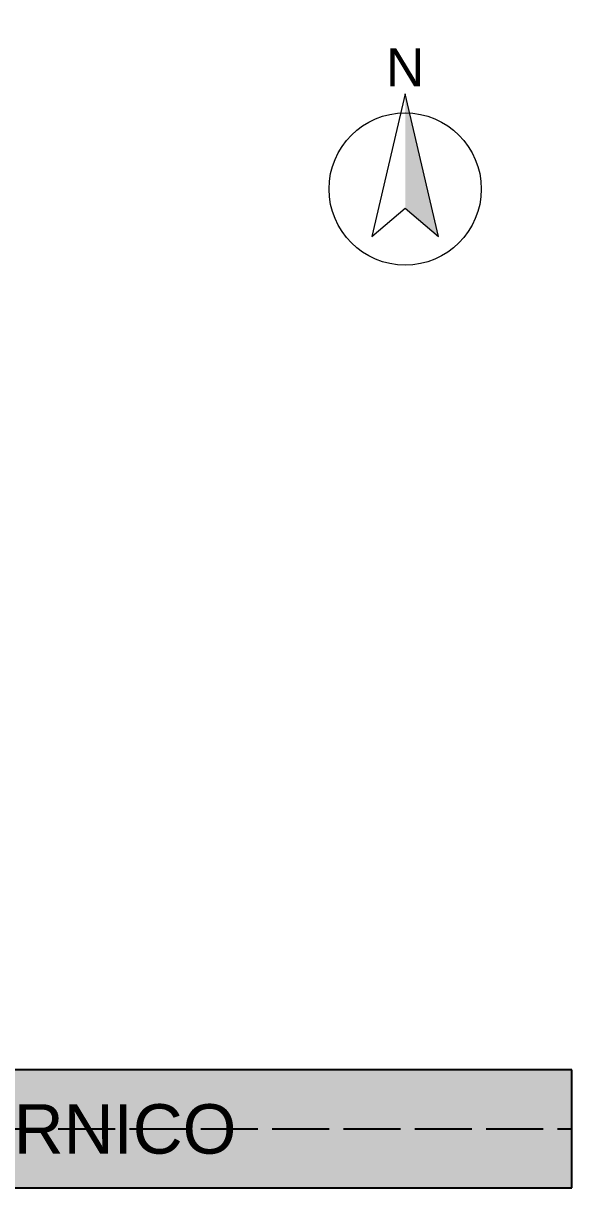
# Model space of a CAD drawing. Header units: millimetres. Extents: x 23 to 299, y 5 to 130.
# Drawn here: x 120.9 to 149.8, y 11.5 to 72.7 of the extents above; entities that cross this region are included whole.
import ezdxf
from ezdxf.enums import TextEntityAlignment as Align

# ---------------------------------------------------------------- set-up
doc = ezdxf.new("R2010")
doc.units = ezdxf.units.MM
doc.linetypes.add('ACAD_ISO02W100', pattern=[15, 12, -3])
doc.layers.get('0').update_dxf_attribs({"lineweight": 25})
doc.layers.add('LEGENDA', color=7, linetype='Continuous', lineweight=18)
doc.layers.add('TESTI', color=7, linetype='Continuous', lineweight=18)
doc.styles.add('ARIAL', font='arial.ttf')

msp = doc.modelspace()

# ---------------------------------------------------------------- hatches: boundary and pattern name
h = msp.add_hatch(color=8)
h.dxf.hatch_style = 1
h.paths.add_polyline_path([(60.19456, 72.70972), (57.44456, 72.70972), (54.69456, 72.70972), (54.69456, 17.70972), (25.25343, 17.70972), (25.25343, 14.60972), (149.75413, 14.60972), (149.75413, 17.70972), (60.19456, 17.70972)])
h = msp.add_hatch(color=8)
h.dxf.hatch_style = 1
h.paths.add_polyline_path([(149.75413, 14.60972), (25.25343, 14.60972), (25.25343, 11.50972), (60.19456, 11.50972), (149.75413, 11.50972)])
at = {"layer": 'LEGENDA'}
h = msp.add_hatch(color=7, dxfattribs=at)
h.dxf.hatch_style = 1
h.paths.add_polyline_path([(141, 69), (141, 63), (142.75, 61.5)])

# ---------------------------------------------------------------- linework, layer by layer
for p, q in [((149.75413, 17.70972), (60.19456, 17.70972)), ((149.75413, 11.50972), (149.75413, 17.70972)), ((60.19456, 11.50972), (149.75413, 11.50972))]:
    msp.add_line(p, q)
at = {"linetype": 'ACAD_ISO02W100', "ltscale": 0.25}
msp.add_line((25.25343, 14.60972), (149.75413, 14.60972), dxfattribs=at)
at = {"layer": 'LEGENDA'}
msp.add_lwpolyline([(141, 69), (139.25, 61.5), (141, 63), (142.75, 61.5)], close=True, dxfattribs=at)
msp.add_circle((141, 64), 4, dxfattribs=at)

# ---------------------------------------------------------------- texts
at = {"layer": 'TESTI', "style": 'ARIAL'}
for s, height, p in [('N', 2, (141, 70.4)), ('CORSO NICCOLÒ COPERNICO', 2.6, (105.19, 14.6))]:
    msp.add_text(s, height=height, dxfattribs=at).set_placement(p, align=Align.MIDDLE_CENTER)

doc.saveas('drawing.dxf')
